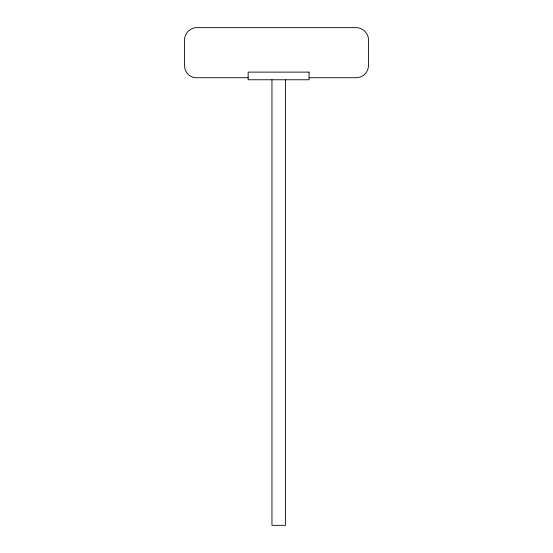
<?xml version="1.0" encoding="UTF-8"?>
<svg xmlns="http://www.w3.org/2000/svg" width="553" height="553" viewBox="0 0 553 553"><rect width="100%" height="100%" fill="white"/><g stroke="black" fill="none" stroke-linecap="round" stroke-linejoin="round"><path stroke-width="0.83" d="M248.152 77.717L195.714 77.717A11.807 11.807 0 0 1 184.584 65.931L184.584 38.523A12.885 12.885 0 0 1 195.458 27.65L357.107 27.65A12.857 12.857 0 0 1 368.416 38.053L368.416 66.616A12.263 12.263 0 0 1 356.208 77.717L309.079 77.717M285.417 79.763L285.417 525.35L271.958 525.35L271.958 79.763M309.079 72.118L248.152 72.118L248.152 79.763L309.079 79.763L309.079 72.118"/></g></svg>
